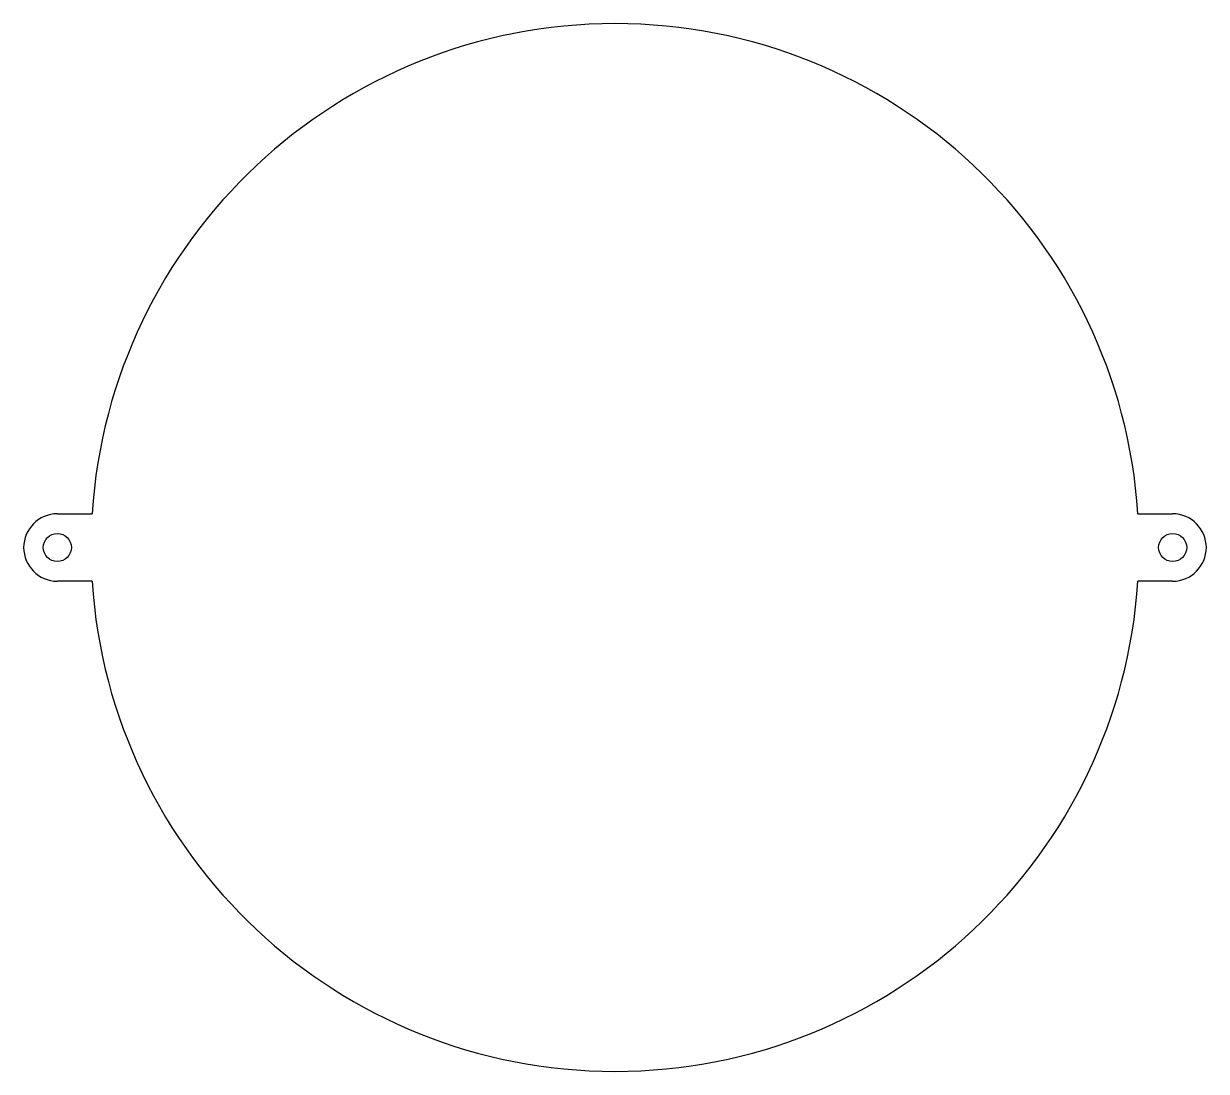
# Model space of a CAD drawing. Header units: millimetres. Extents: x -63 to 63, y -56 to 56.
import ezdxf

# ---------------------------------------------------------------- set-up
doc = ezdxf.new("R2010")
doc.units = ezdxf.units.MM
doc.layers.get('0').update_dxf_attribs({"linetype": 'CONTINUOUS'})

msp = doc.modelspace()

# ---------------------------------------------------------------- linework, layer by layer
for p, q in [((-59.6, 3.6), (-55.88, 3.6)), ((55.88, 3.6), (59.6, 3.6)), ((-55.88, -3.6), (-59.6, -3.6)), ((59.6, -3.6), (55.88, -3.6))]:
    msp.add_line(p, q)
for centre in [(-59.6, 0), (59.6, 0)]:
    msp.add_circle(centre, 1.5)
for centre, radius, start, end in [((0, 0), 56, 3.6858, 176.3142), ((-59.6, 0), 3.6, 90, 270), ((59.6, 0), 3.6, -90, 90), ((0, 0), 56, 183.6858, 356.3142)]:
    msp.add_arc(centre, radius, start, end)

doc.saveas('drawing.dxf')
